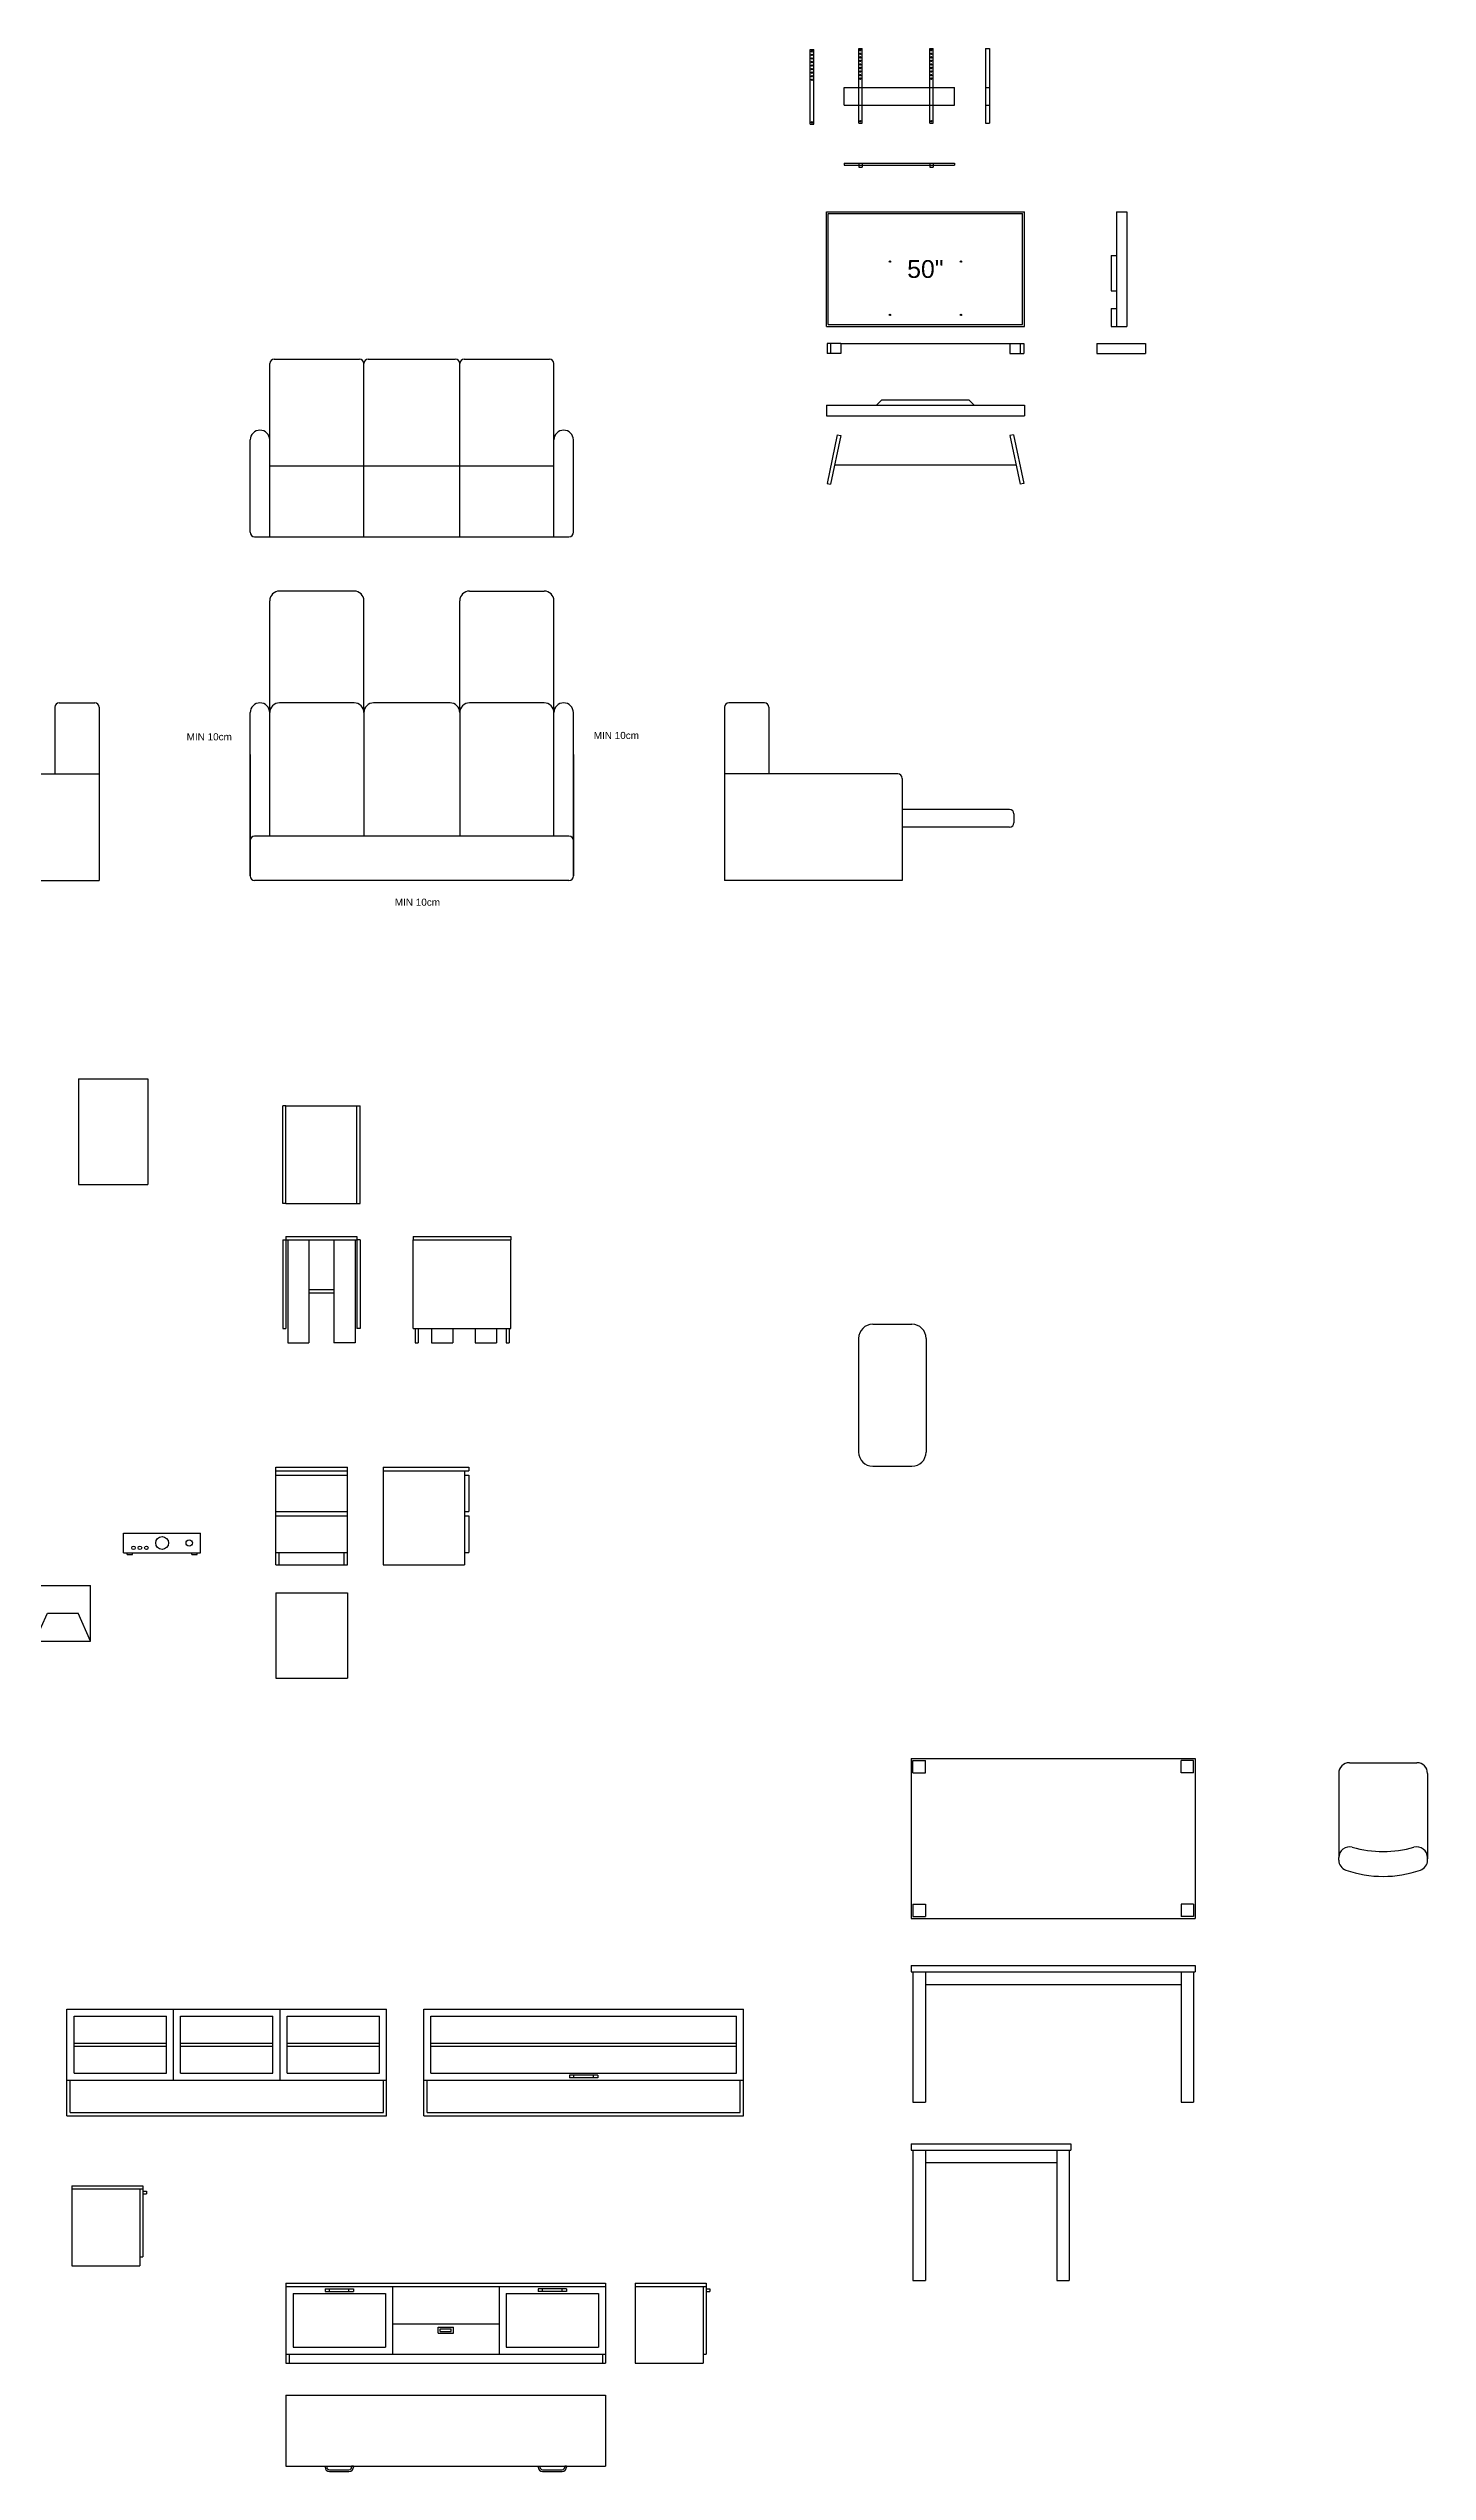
# Model space of a CAD drawing. Header units: millimetres. Extents: x -48 to 1636, y 140 to 1505.
# Drawn here: x 860 to 1636, y 140 to 1505 of the extents above; entities that cross this region are included whole.
import ezdxf
from ezdxf.lldxf.tags import DXFTag

# ---------------------------------------------------------------- set-up
doc = ezdxf.new("R2010")
doc.units = ezdxf.units.MM
tags = doc.linetypes.add('03B018', pattern=[5.4, 2.16, -3.24]).pattern_tags.tags
tags[6:7] = [DXFTag(74, 4), DXFTag(75, 0), DXFTag(340, '0'), DXFTag(46, 1.0), DXFTag(50, 0.0), DXFTag(44, 0.0), DXFTag(45, 0.0)]
tags[4:5] = [DXFTag(74, 4), DXFTag(75, 0), DXFTag(340, '0'), DXFTag(46, 1.0), DXFTag(50, 0.0), DXFTag(44, 0.0), DXFTag(45, 0.0)]

# ---------------------------------------------------------------- blocks, each defined once
blk = doc.blocks.new('Z$W@#11337')
for p, q in [((0, 0), (0, 31.43)), ((0, 31.43), (31.43, 31.43)), ((31.43, 0), (31.43, 31.43)), ((0, 0), (31.43, 0))]:
    blk.add_line(p, q)
blk = doc.blocks.new('Z$W@#15457')
for p, q in [((0, 0), (7.1, 15.7)), ((7.1, 15.7), (24.4, 15.7)), ((31.4, 0), (24.4, 15.7))]:
    blk.add_line(p, q)
blk.add_blockref('Z$W@#11337', (0, 0))
blk = doc.blocks.new('Z$W@#52')
for p, q in [((0, 0), (0, 42)), ((0, 42), (2, 42)), ((2, 0), (2, 42)), ((0, 0), (2, 0))]:
    blk.add_line(p, q)
for centre in [(1, 41), (1, 39), (1, 37), (1, 35), (1, 33), (1, 31), (1, 29), (1, 27), (1, 25), (1, 1)]:
    blk.add_circle(centre, 0.4)
blk = doc.blocks.new('Z$W@#19850')
for p, q in [((0, 0), (0, 42)), ((0, 42), (2, 42)), ((2, 0), (2, 42)), ((0, 0), (2, 0))]:
    blk.add_line(p, q)
for centre in [(1, 41), (1, 39), (1, 37), (1, 35), (1, 33), (1, 31), (1, 29), (1, 27), (1, 25), (1, 1)]:
    blk.add_circle(centre, 0.4)
blk = doc.blocks.new('Z$W@#18045')
for p, q in [((0, 1.5), (16, 1.5)), ((0, 1.5), (0, 0)), ((0, 0), (16, 0)), ((2.5, 0), (2.5, 1.5)), ((13.5, 0), (13.5, 1.5)), ((16, 1.5), (16, 0))]:
    blk.add_line(p, q)
blk = doc.blocks.new('Z$W@#27578')
for p, q in [((0, 0), (0, 3.2)), ((0, 3.2), (8.6, 3.2)), ((0, 0), (8.6, 0)), ((1.2, 2.4), (7.4, 2.4)), ((1.2, 0.8), (1.2, 2.4)), ((1.2, 0.8), (7.4, 0.8)), ((7.4, 0.8), (7.4, 2.4)), ((8.6, 0), (8.6, 3.2))]:
    blk.add_line(p, q)
blk = doc.blocks.new('Z$W@#14975')
for p, q in [((0, 3), (0, 2.5)), ((0, 3), (1, 3)), ((1, 3), (1, 2.5)), ((2.5, 1), (13.5, 1)), ((2.5, 0), (13.5, 0)), ((16, 3), (15, 3)), ((15, 3), (15, 2.5)), ((16, 3), (16, 2.5))]:
    blk.add_line(p, q)
for centre, radius, start, end in [((2.5, 2.5), 2.5, 180, 270), ((2.5, 2.5), 1.5, 180, 270), ((13.5, 2.5), 1.5, 270, 0), ((13.5, 2.5), 2.5, 270, 0)]:
    blk.add_arc(centre, radius, start, end)

msp = doc.modelspace()

# ---------------------------------------------------------------- linework, layer by layer
for p, q in [((1288.699, 1461.936), (1288.699, 1503.936)), ((1288.699, 1503.936), (1290.699, 1503.936)), ((1290.699, 1461.936), (1290.699, 1503.936)), ((1387.308, 1504.564), (1389.608, 1504.564)), ((1387.308, 1504.564), (1387.308, 1462.564)), ((1389.608, 1504.564), (1389.608, 1462.564)), ((1387.308, 1493.564), (1387.558, 1493.564)), ((1389.358, 1493.564), (1389.608, 1493.564)), ((1307.839, 1472.564), (1307.839, 1482.564)), ((1307.839, 1482.564), (1369.839, 1482.564)), ((1369.839, 1472.564), (1369.839, 1482.564)), ((1387.308, 1482.564), (1389.608, 1482.564)), ((1288.699, 1461.936), (1290.699, 1461.936)), ((1307.839, 1472.564), (1369.839, 1472.564)), ((1387.308, 1472.564), (1389.608, 1472.564)), ((1387.308, 1463.564), (1387.558, 1463.564)), ((1387.308, 1462.564), (1389.608, 1462.564)), ((1389.358, 1463.564), (1389.608, 1463.564)), ((1307.839, 1439.916), (1307.839, 1438.916)), ((1307.839, 1439.916), (1369.839, 1439.916)), ((1307.839, 1438.916), (1369.839, 1438.916)), ((1315.953, 1439.916), (1315.953, 1437.616)), ((1315.953, 1437.616), (1317.953, 1437.616)), ((1317.953, 1439.916), (1317.953, 1437.616)), ((1355.953, 1439.916), (1355.953, 1437.616)), ((1355.953, 1437.616), (1357.953, 1437.616)), ((1357.953, 1439.916), (1357.953, 1437.616)), ((1369.839, 1439.916), (1369.839, 1438.916)), ((1297.756, 1348.021), (1297.756, 1412.521)), ((1297.756, 1412.521), (1409.256, 1412.521)), ((1298.756, 1349.021), (1298.756, 1411.521)), ((1298.756, 1411.521), (1408.256, 1411.521)), ((1408.256, 1349.021), (1408.256, 1411.521)), ((1409.256, 1348.021), (1409.256, 1412.521)), ((1461.036, 1412.521), (1467.036, 1412.521)), ((1461.036, 1412.521), (1461.036, 1348.021)), ((1467.036, 1412.521), (1467.036, 1348.021)), ((1458.036, 1388.021), (1461.036, 1388.021)), ((1458.036, 1388.021), (1458.036, 1368.021)), ((1458.036, 1368.021), (1461.036, 1368.021)), ((1458.036, 1358.021), (1461.036, 1358.021)), ((1458.036, 1358.021), (1458.036, 1348.021)), ((1297.756, 1348.021), (1409.256, 1348.021)), ((1305.874, 1338.302), (1298.139, 1338.302)), ((1298.139, 1338.302), (1298.139, 1332.802)), ((1298.756, 1349.021), (1408.256, 1349.021)), ((1300.096, 1338.302), (1300.096, 1332.802)), ((1305.874, 1338.302), (1305.874, 1332.802)), ((1305.874, 1338.302), (1401.139, 1338.302)), ((1401.139, 1338.302), (1408.874, 1338.302)), ((1401.139, 1338.302), (1401.139, 1332.802)), ((1406.917, 1338.302), (1406.917, 1332.802)), ((1408.874, 1338.302), (1408.874, 1332.802)), ((1450.131, 1338.302), (1477.528, 1338.302)), ((1450.131, 1338.302), (1450.131, 1332.802)), ((1458.036, 1348.021), (1467.036, 1348.021)), ((1477.528, 1338.302), (1477.528, 1332.802)), ((984.336, 1229.577), (984.336, 1327.077)), ((986.836, 1329.577), (1034.836, 1329.577)), ((1037.336, 1229.577), (1037.336, 1327.077)), ((1039.836, 1329.577), (1088.836, 1329.577)), ((1091.336, 1229.577), (1091.336, 1327.077)), ((1093.836, 1329.577), (1141.836, 1329.577)), ((1144.336, 1229.577), (1144.336, 1327.077)), ((1305.874, 1332.802), (1298.139, 1332.802)), ((1401.139, 1332.802), (1408.874, 1332.802)), ((1450.131, 1332.802), (1477.528, 1332.802)), ((1297.756, 1303.668), (1297.756, 1297.668)), ((1297.756, 1303.668), (1409.256, 1303.668)), ((1297.756, 1297.668), (1409.256, 1297.668)), ((1326.006, 1303.668), (1329.006, 1306.668)), ((1329.006, 1306.668), (1378.006, 1306.668)), ((1381.006, 1303.668), (1378.006, 1306.668)), ((1409.256, 1303.668), (1409.256, 1297.668)), ((973.336, 1232.077), (973.336, 1284.077)), ((1155.336, 1232.077), (1155.336, 1284.077)), ((1303.917, 1287.024), (1298.139, 1259.626)), ((1305.874, 1286.611), (1300.096, 1259.214)), ((1303.917, 1287.024), (1305.874, 1286.611)), ((1403.096, 1287.024), (1401.139, 1286.611)), ((1401.139, 1286.611), (1406.917, 1259.214)), ((1403.096, 1287.024), (1408.874, 1259.626)), ((984.336, 1269.577), (1144.336, 1269.577)), ((1302.396, 1270.119), (1404.617, 1270.119)), ((1298.139, 1259.626), (1300.096, 1259.214)), ((1408.874, 1259.626), (1406.917, 1259.214)), ((975.836, 1229.577), (1152.836, 1229.577)), ((863.261, 1133.48), (863.261, 1095.98)), ((865.761, 1135.98), (885.761, 1135.98)), ((888.261, 1133.48), (888.261, 1035.98)), ((1031.836, 1135.98), (989.836, 1135.98)), ((1085.836, 1135.98), (1042.836, 1135.98)), ((1138.836, 1135.98), (1096.836, 1135.98)), ((1240.411, 1133.48), (1240.411, 1035.98)), ((1262.911, 1135.98), (1242.911, 1135.98)), ((1265.411, 1133.48), (1265.411, 1095.98)), ((973.336, 1038.48), (973.336, 1130.48)), ((984.336, 1060.98), (984.336, 1130.48)), ((1037.336, 1130.48), (1037.336, 1060.98)), ((1091.336, 1130.48), (1091.336, 1060.98)), ((1144.336, 1060.98), (1144.336, 1130.48)), ((1155.336, 1038.48), (1155.336, 1130.48)), ((1155.336, 1038.48), (1155.336, 1130.48)), ((973.336, 1106.98), (973.336, 1038.48)), ((1155.336, 1106.98), (1155.336, 1038.48)), ((790.761, 1095.98), (888.261, 1095.98)), ((1337.911, 1095.98), (1240.411, 1095.98)), ((1340.411, 1093.48), (1340.411, 1035.98)), ((1152.836, 1060.98), (975.836, 1060.98)), ((788.261, 1035.98), (888.261, 1035.98)), ((1152.836, 1035.98), (975.836, 1035.98)), ((1152.836, 1035.98), (975.836, 1035.98)), ((1340.411, 1035.98), (1240.411, 1035.98)), ((876.676, 924.301), (915.676, 924.301)), ((876.676, 924.301), (876.676, 864.801)), ((915.676, 924.301), (915.676, 864.801)), ((991.637, 854.026), (991.637, 909.026)), ((993.437, 909.026), (991.637, 909.026)), ((993.437, 854.026), (993.437, 909.026)), ((993.437, 909.026), (1033.437, 909.026)), ((1033.437, 854.026), (1033.437, 909.026)), ((1033.437, 854.026), (1033.437, 909.026)), ((1033.437, 909.026), (1035.237, 909.026)), ((1035.237, 854.026), (1035.237, 909.026)), ((876.676, 864.801), (915.676, 864.801)), ((993.437, 854.026), (991.637, 854.026)), ((993.437, 854.026), (1033.437, 854.026)), ((1033.437, 854.026), (1035.237, 854.026)), ((991.637, 833.556), (991.637, 783.556)), ((991.637, 833.556), (993.437, 833.556)), ((993.437, 835.356), (1033.437, 835.356)), ((993.437, 835.356), (993.437, 833.556)), ((993.437, 833.556), (993.437, 783.556)), ((993.437, 833.556), (1033.437, 833.556)), ((994.437, 833.556), (994.437, 775.556)), ((1006.437, 833.556), (1006.437, 775.556)), ((1020.437, 833.556), (1020.437, 775.556)), ((1032.437, 833.556), (1032.437, 775.556)), ((1033.437, 835.356), (1033.437, 833.556)), ((1033.437, 833.556), (1033.437, 783.556)), ((1035.237, 833.556), (1033.437, 833.556)), ((1035.237, 833.556), (1035.237, 783.556)), ((1065.177, 835.356), (1120.177, 835.356)), ((1065.177, 835.356), (1065.177, 833.556)), ((1065.177, 833.556), (1120.177, 833.556)), ((1065.177, 783.556), (1065.177, 833.556)), ((1120.177, 835.356), (1120.177, 833.556)), ((1120.177, 783.556), (1120.177, 833.556)), ((1006.437, 805.556), (1020.437, 805.556)), ((1006.437, 803.756), (1020.437, 803.756)), ((991.637, 783.556), (993.437, 783.556)), ((1035.237, 783.556), (1033.437, 783.556)), ((1065.177, 783.556), (1120.177, 783.556)), ((1066.177, 783.556), (1066.177, 775.556)), ((1067.977, 783.556), (1067.977, 775.556)), ((1075.377, 783.556), (1075.377, 775.556)), ((1087.377, 783.556), (1087.377, 775.556)), ((1099.977, 783.556), (1099.977, 775.556)), ((1111.977, 783.556), (1111.977, 775.556)), ((1117.377, 783.556), (1117.377, 775.556)), ((1119.177, 783.556), (1119.177, 775.556)), ((1315.924, 778.032), (1315.924, 714.032)), ((1323.924, 786.032), (1345.924, 786.032)), ((1353.924, 778.032), (1353.924, 714.032)), ((994.437, 775.556), (1006.437, 775.556)), ((1032.437, 775.556), (1020.437, 775.556)), ((1066.177, 775.556), (1067.977, 775.556)), ((1075.377, 775.556), (1087.377, 775.556)), ((1099.977, 775.556), (1111.977, 775.556)), ((1117.377, 775.556), (1119.177, 775.556)), ((987.698, 650.521), (987.698, 705.521)), ((987.698, 705.521), (1028.198, 705.521)), ((987.698, 703.521), (1028.198, 703.521)), ((987.698, 701.021), (1028.198, 701.021)), ((1028.198, 650.521), (1028.198, 705.521)), ((1048.255, 705.521), (1096.455, 705.521)), ((1048.255, 705.521), (1048.255, 650.521)), ((1048.255, 703.521), (1096.455, 703.521)), ((1093.955, 703.521), (1093.955, 650.521)), ((1093.955, 701.021), (1096.455, 701.021)), ((1096.455, 705.521), (1096.455, 703.521)), ((1096.455, 701.021), (1096.455, 680.521)), ((1323.924, 706.032), (1345.924, 706.032)), ((987.698, 680.521), (1028.198, 680.521)), ((987.698, 678.021), (1028.198, 678.021)), ((1093.955, 680.521), (1096.455, 680.521)), ((1093.955, 678.021), (1096.455, 678.021)), ((1096.455, 678.021), (1096.455, 657.521)), ((902.038, 657.337), (902.038, 668.337)), ((902.038, 668.337), (945.438, 668.337)), ((902.038, 657.337), (945.438, 657.337)), ((904.038, 656.337), (904.038, 657.337)), ((904.038, 656.337), (907.038, 656.337)), ((907.038, 656.337), (907.038, 657.337)), ((940.438, 656.337), (940.438, 657.337)), ((940.438, 656.337), (943.438, 656.337)), ((943.438, 656.337), (943.438, 657.337)), ((945.438, 657.337), (945.438, 668.337)), ((987.698, 657.521), (1028.198, 657.521)), ((989.698, 650.521), (989.698, 657.521)), ((1026.198, 650.521), (1026.198, 657.521)), ((1093.955, 657.521), (1096.455, 657.521)), ((987.698, 650.521), (1028.198, 650.521)), ((1048.255, 650.521), (1093.955, 650.521)), ((987.698, 634.83), (987.698, 586.63)), ((987.698, 634.83), (1028.198, 634.83)), ((1028.198, 634.83), (1028.198, 586.63)), ((987.698, 586.63), (1028.198, 586.63)), ((1345.508, 541.38), (1345.508, 451.38)), ((1345.508, 541.38), (1505.508, 541.38)), ((1346.508, 540.38), (1353.508, 540.38)), ((1346.508, 533.38), (1346.508, 540.38)), ((1346.508, 533.38), (1353.508, 533.38)), ((1353.508, 533.38), (1353.508, 540.38)), ((1504.508, 540.38), (1497.508, 540.38)), ((1497.508, 533.38), (1497.508, 540.38)), ((1504.508, 533.38), (1497.508, 533.38)), ((1504.508, 533.38), (1504.508, 540.38)), ((1505.508, 541.38), (1505.508, 451.38)), ((1586.261, 533.038), (1586.261, 485.666)), ((1592.261, 539.038), (1630.261, 539.038)), ((1636.261, 533.038), (1636.261, 484.952)), ((1586.261, 484.238), (1586.261, 485.666)), ((1636.261, 484.238), (1636.261, 485.666)), ((1345.508, 451.38), (1505.508, 451.38)), ((1346.508, 459.38), (1346.508, 452.38)), ((1346.508, 459.38), (1353.508, 459.38)), ((1346.508, 452.38), (1353.508, 452.38)), ((1353.508, 459.38), (1353.508, 452.38)), ((1497.508, 459.38), (1497.508, 452.38)), ((1504.508, 459.38), (1497.508, 459.38)), ((1504.508, 452.38), (1497.508, 452.38)), ((1504.508, 459.38), (1504.508, 452.38)), ((1345.508, 424.813), (1345.508, 421.213)), ((1345.508, 424.813), (1505.508, 424.813)), ((1505.508, 424.813), (1505.508, 421.213)), ((1345.508, 421.213), (1505.508, 421.213)), ((1346.508, 421.213), (1346.508, 347.813)), ((1353.508, 421.213), (1353.508, 347.813)), ((1353.508, 414.213), (1497.508, 414.213)), ((1497.508, 421.213), (1497.508, 347.813)), ((1504.508, 421.213), (1504.508, 347.813)), ((870.159, 340.267), (870.159, 400.267)), ((870.159, 400.267), (1050.159, 400.267)), ((874.159, 396.267), (926.159, 396.267)), ((874.159, 364.267), (874.159, 396.267)), ((926.159, 364.267), (926.159, 396.267)), ((930.159, 360.267), (930.159, 400.267)), ((934.159, 396.267), (986.159, 396.267)), ((934.159, 364.267), (934.159, 396.267)), ((986.159, 364.267), (986.159, 396.267)), ((990.159, 360.267), (990.159, 400.267)), ((994.159, 396.267), (1046.159, 396.267)), ((994.159, 364.267), (994.159, 396.267)), ((1046.159, 364.267), (1046.159, 396.267)), ((1050.159, 340.267), (1050.159, 400.267)), ((1071.086, 340.267), (1071.086, 400.267)), ((1071.086, 400.267), (1251.086, 400.267)), ((1075.086, 396.267), (1247.086, 396.267)), ((1075.086, 364.267), (1075.086, 396.267)), ((1247.086, 364.267), (1247.086, 396.267)), ((1251.086, 340.267), (1251.086, 400.267)), ((874.159, 381.167), (926.159, 381.167)), ((874.159, 379.367), (926.159, 379.367)), ((934.159, 381.167), (986.159, 381.167)), ((934.159, 379.367), (986.159, 379.367)), ((994.159, 381.167), (1046.159, 381.167)), ((994.159, 379.367), (1046.159, 379.367)), ((1075.086, 381.167), (1247.086, 381.167)), ((1075.086, 379.367), (1247.086, 379.367)), ((870.159, 360.267), (1050.159, 360.267)), ((871.959, 342.067), (871.959, 360.267)), ((874.159, 364.267), (926.159, 364.267)), ((934.159, 364.267), (986.159, 364.267)), ((994.159, 364.267), (1046.159, 364.267)), ((1048.359, 342.067), (1048.359, 360.267)), ((1071.086, 360.267), (1251.086, 360.267)), ((1072.886, 342.067), (1072.886, 360.267)), ((1075.086, 364.267), (1247.086, 364.267)), ((1249.286, 342.067), (1249.286, 360.267)), ((871.959, 342.067), (1048.359, 342.067)), ((1072.886, 342.067), (1249.286, 342.067)), ((1346.508, 347.813), (1353.508, 347.813)), ((1497.508, 347.813), (1504.508, 347.813)), ((870.159, 340.267), (1050.159, 340.267)), ((1071.086, 340.267), (1251.086, 340.267)), ((1345.508, 324.44), (1345.508, 320.84)), ((1345.508, 324.44), (1435.508, 324.44)), ((1345.508, 320.84), (1435.508, 320.84)), ((1346.508, 320.84), (1346.508, 247.44)), ((1353.508, 320.84), (1353.508, 247.44)), ((1427.508, 320.84), (1427.508, 247.44)), ((1434.508, 320.84), (1434.508, 247.44)), ((1435.508, 324.44), (1435.508, 320.84)), ((872.936, 300.783), (912.936, 300.783)), ((872.936, 300.783), (872.936, 255.783)), ((912.936, 300.783), (912.936, 260.783)), ((1353.508, 313.84), (1427.508, 313.84)), ((872.936, 298.983), (912.936, 298.983)), ((911.136, 298.983), (911.136, 255.783)), ((912.936, 297.733), (914.936, 297.733)), ((912.936, 297.733), (912.936, 296.233)), ((912.936, 296.233), (914.936, 296.233)), ((914.936, 297.733), (914.936, 296.233)), ((911.136, 260.783), (912.936, 260.783)), ((872.936, 255.783), (911.136, 255.783)), ((993.453, 245.865), (993.453, 200.865)), ((993.453, 245.865), (1173.453, 245.865)), ((1173.453, 245.865), (1173.453, 200.865)), ((1190.162, 245.865), (1230.162, 245.865)), ((1190.162, 245.865), (1190.162, 200.865)), ((1230.162, 245.865), (1230.162, 205.865)), ((1346.508, 247.44), (1353.508, 247.44)), ((1427.508, 247.44), (1434.508, 247.44)), ((993.453, 244.065), (1173.453, 244.065)), ((997.453, 240.065), (1049.453, 240.065)), ((997.453, 240.065), (997.453, 209.865)), ((1049.453, 240.065), (1049.453, 209.865)), ((1053.453, 244.065), (1053.453, 205.865)), ((1113.453, 244.065), (1113.453, 205.865)), ((1117.453, 240.065), (1169.453, 240.065)), ((1117.453, 240.065), (1117.453, 209.865)), ((1169.453, 240.065), (1169.453, 209.865)), ((1190.162, 244.065), (1230.162, 244.065)), ((1228.362, 244.065), (1228.362, 200.865)), ((1230.162, 242.815), (1232.162, 242.815)), ((1230.162, 242.815), (1230.162, 241.315)), ((1230.162, 241.315), (1232.162, 241.315)), ((1232.162, 242.815), (1232.162, 241.315)), ((1053.453, 223.065), (1113.453, 223.065)), ((993.453, 205.865), (1173.453, 205.865)), ((995.253, 205.865), (995.253, 200.865)), ((997.453, 209.865), (1049.453, 209.865)), ((1117.453, 209.865), (1169.453, 209.865)), ((1171.653, 205.865), (1171.653, 200.865)), ((1228.362, 205.865), (1230.162, 205.865)), ((993.453, 200.865), (1173.453, 200.865)), ((1190.162, 200.865), (1228.362, 200.865)), ((993.453, 182.844), (993.453, 142.844)), ((993.453, 182.844), (1173.453, 182.844)), ((1173.453, 182.844), (1173.453, 142.844)), ((993.453, 142.844), (1173.453, 142.844))]:
    msp.add_line(p, q)
at = {"linetype": '03B018'}
for p, q in [((984.336, 1130.48), (984.336, 1193.48)), ((1031.836, 1198.98), (989.836, 1198.98)), ((1037.336, 1130.48), (1037.336, 1193.48)), ((1091.336, 1130.48), (1091.336, 1193.48)), ((1096.836, 1198.98), (1138.836, 1198.98)), ((1144.336, 1130.48), (1144.336, 1193.48)), ((1400.911, 1075.98), (1340.411, 1075.98)), ((1400.911, 1065.98), (1340.411, 1065.98)), ((1403.411, 1073.48), (1403.411, 1068.48))]:
    msp.add_line(p, q, dxfattribs=at)
for centre, radius in [((1289.699, 1502.959), 0.4), ((1289.699, 1500.936), 0.4), ((1289.699, 1498.936), 0.4), ((1289.699, 1496.936), 0.4), ((1289.699, 1494.936), 0.4), ((1289.699, 1492.936), 0.4), ((1289.699, 1490.936), 0.4), ((1289.699, 1488.936), 0.4), ((1289.699, 1486.936), 0.4), ((1289.699, 1462.936), 0.4), ((1333.506, 1384.521), 0.4), ((1373.506, 1384.521), 0.4), ((1333.506, 1354.521), 0.4), ((1373.506, 1354.521), 0.4), ((907.606, 660.087), 1), ((911.231, 660.087), 1), ((914.855, 660.087), 1), ((923.738, 662.837), 3.602), ((938.999, 662.837), 1.797)]:
    msp.add_circle(centre, radius)
for centre, radius, start, end in [((986.836, 1327.077), 2.5, 90, 180), ((1034.836, 1327.077), 2.5, 0, 90), ((1039.836, 1327.077), 2.5, 90, 180), ((1088.836, 1327.077), 2.5, 0, 90), ((1093.836, 1327.077), 2.5, 90, 180), ((1141.836, 1327.077), 2.5, 0, 90), ((978.836, 1284.077), 5.5, 0, 180), ((1149.836, 1284.077), 5.5, 0, 180), ((975.836, 1232.077), 2.5, 180, 270), ((1152.836, 1232.077), 2.5, 270, 0), ((865.761, 1133.48), 2.5, 90, 180), ((885.761, 1133.48), 2.5, 0, 90), ((978.836, 1130.48), 5.5, 0, 180), ((989.836, 1130.48), 5.5, 90, 180), ((1031.836, 1130.48), 5.5, 0, 90), ((1042.836, 1130.48), 5.5, 90, 180), ((1085.836, 1130.48), 5.5, 0, 90), ((1096.836, 1130.48), 5.5, 90, 180), ((1138.836, 1130.48), 5.5, 0, 90), ((1149.836, 1130.48), 5.5, 0, 180), ((1242.911, 1133.48), 2.5, 90, 180), ((1262.911, 1133.48), 2.5, 0, 90), ((1337.911, 1093.48), 2.5, 0, 90), ((975.836, 1058.48), 2.5, 90, 180), ((1152.836, 1058.48), 2.5, 0, 90), ((975.836, 1038.48), 2.5, 180, 270), ((1152.836, 1038.48), 2.5, 270, 0), ((1323.924, 778.032), 8, 90, 180), ((1345.924, 778.032), 8, 0, 90), ((1323.924, 714.032), 8, 180, 270), ((1345.924, 714.032), 8, 270, 0), ((1592.261, 533.038), 6, 90, 180), ((1630.261, 533.038), 6, 0, 90), ((1592.261, 485.666), 6, 74.250707, 180), ((1611.261, 553.038), 64, 254.250707, 285.749293), ((1630.261, 485.666), 6, 0, 105.749293), ((1592.261, 484.238), 6, 180, 250.877667), ((1611.261, 539.038), 64, 250.877667, 289.122333), ((1630.261, 484.238), 6, 289.122333, 0)]:
    msp.add_arc(centre, radius, start, end)
for centre, radius, start, end in [((989.836, 1193.48), 5.5, 90, 180), ((1031.836, 1193.48), 5.5, 0, 90), ((1096.836, 1193.48), 5.5, 90, 180), ((1138.836, 1193.48), 5.5, 0, 90), ((1400.911, 1073.48), 2.5, 0, 90), ((1400.911, 1068.48), 2.5, 270, 0)]:
    msp.add_arc(centre, radius, start, end, dxfattribs=at)

# ---------------------------------------------------------------- block references
for name, p in [('Z$W@#52', (1315.953, 1462.564)), ('Z$W@#19850', (1355.953, 1462.564)), ('Z$W@#15457', (852.037, 607.514)), ('Z$W@#18045', (1015.453, 241.315)), ('Z$W@#27578', (1079.153, 217.865)), ('Z$W@#14975', (1015.453, 139.844)), ('Z$W@#14975', (1135.453, 139.844))]:
    msp.add_blockref(name, p)
at = {"xscale": -0.9999999999999996}
for p in [(1169.086, 361.517), (1151.453, 241.315)]:
    msp.add_blockref('Z$W@#18045', p, dxfattribs=at)

# ---------------------------------------------------------------- texts
at = {"attachment_point": 5}
for s, insert, char_height, width in [('{\\fArial|b0|i0|c238|p0;50"}', (1353.506, 1380.271), 10, 109.5), ('{\\fArial|b0|i0|c238|p0;MIN 10cm}', (1179.521, 1117.625), 4, 33.9614), ('{\\fArial|b0|i0|c238|p0;MIN 10cm}', (950.281, 1116.853), 4, 33.9614), ('{\\fArial|b0|i0|c238|p0;MIN 10cm}', (1067.493, 1023.706), 4, 33.9614)]:
    msp.add_mtext(s, dxfattribs=dict(at, insert=insert, char_height=char_height, width=width))

doc.saveas('drawing.dxf')
